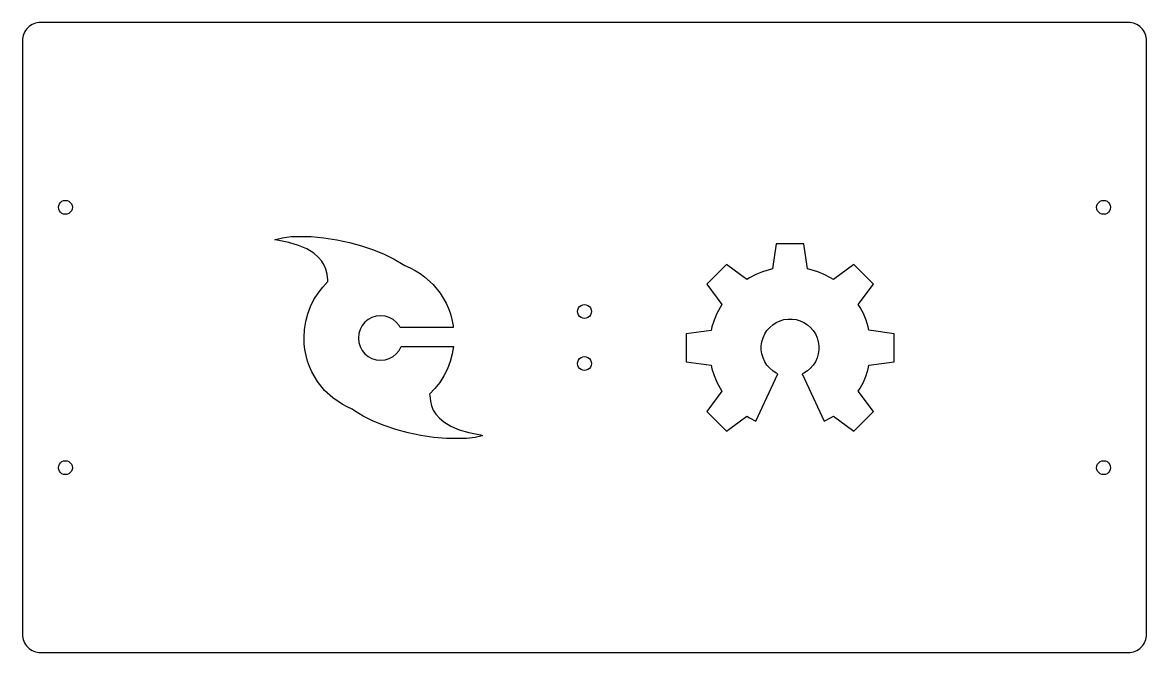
# Model space of a CAD drawing. Extents: x -3 to 213, y 88 to 209.
import ezdxf

# ---------------------------------------------------------------- set-up
doc = ezdxf.new("R2010")
doc.units = 0
doc.layers.get('0').update_dxf_attribs({"linetype": 'CONTINUOUS'})

msp = doc.modelspace()

# ---------------------------------------------------------------- linework, layer by layer
at = {"color": 7}
for points in [[(209.842997, 88.016335), (210.182999, 88.06674), (210.515999, 88.150137), (210.839998, 88.265933), (211.15, 88.412829), (211.444998, 88.589416), (211.721, 88.794027), (211.975, 89.024715), (212.205999, 89.279336), (212.411, 89.555237), (212.586999, 89.84982), (212.734, 90.160434), (212.849999, 90.483832), (212.932998, 90.817137), (212.983998, 91.156932), (213, 91.487725), (212.999997, 205.512327), (212.983995, 205.843128), (212.932998, 206.182927), (212.849999, 206.516228), (212.734, 206.839627), (212.586999, 207.150229), (212.411, 207.444827), (212.205999, 207.720727), (211.975, 207.975328), (211.721, 208.206028), (211.444998, 208.410628), (211.15, 208.587228), (210.839998, 208.734128), (210.515999, 208.849927), (210.182999, 208.933326), (209.842997, 208.983728), (209.511999, 209.000041), (0.487999, 209.000026), (0.157, 208.983714), (-0.183001, 208.933326), (-0.516001, 208.849927), (-0.840001, 208.734128), (-1.150002, 208.587228), (-1.445, 208.410628), (-1.721002, 208.206028), (-1.975002, 207.975328), (-2.206001, 207.720727), (-2.411002, 207.444827), (-2.587001, 207.150229), (-2.734002, 206.839627), (-2.850001, 206.516228), (-2.933, 206.182927), (-2.984, 205.843128), (-3.000002, 205.512327), (-3, 91.487725), (-2.983998, 91.156932), (-2.933, 90.817137), (-2.850001, 90.483832), (-2.734002, 90.160434), (-2.587001, 89.84982), (-2.411002, 89.555237), (-2.206001, 89.279336), (-1.975002, 89.024715), (-1.721002, 88.794027), (-1.445, 88.589416), (-1.150002, 88.412829), (-0.840001, 88.265933), (-0.516001, 88.150137), (-0.183001, 88.06674), (0.157, 88.016335), (0.487999, 87.999966), (209.511999, 88.000023), (209.842997, 88.016392)], [(4.903998, 172.209797), (4.581999, 172.343297), (4.306, 172.555497), (4.092998, 172.832196), (3.959998, 173.154296), (3.913999, 173.499996), (3.959998, 173.845695), (4.092998, 174.167796), (4.306, 174.444498), (4.581999, 174.656698), (4.903998, 174.790197), (5.249999, 174.835697), (5.595699, 174.790197), (5.917898, 174.656698), (6.194498, 174.444498), (6.406698, 174.167796), (6.540198, 173.845695), (6.585698, 173.499996), (6.540198, 173.154296), (6.406698, 172.832196), (6.194498, 172.555497), (5.917898, 172.343297), (5.595699, 172.209797), (5.249999, 172.164297), (4.903998, 172.209797)], [(204.404299, 172.209797), (204.0821, 172.343297), (203.805499, 172.555497), (203.593299, 172.832196), (203.4598, 173.154296), (203.4143, 173.499996), (203.4598, 173.845695), (203.593299, 174.167796), (203.805499, 174.444498), (204.0821, 174.656698), (204.404299, 174.790197), (204.749998, 174.835697), (205.096, 174.790197), (205.417999, 174.656698), (205.693998, 174.444498), (205.906999, 174.167796), (206.039999, 173.845695), (206.085999, 173.499996), (206.039999, 173.154296), (205.906999, 172.832196), (205.693998, 172.555497), (205.417999, 172.343297), (205.096, 172.209797), (204.749998, 172.164297), (204.404299, 172.209797)], [(50.521901, 167.919297), (52.456961, 167.884948), (54.918723, 167.650218), (57.386209, 167.272367), (59.819348, 166.757114), (62.178057, 166.115911), (64.427992, 165.36021), (66.52908, 164.507179), (68.446963, 163.562551), (70.141572, 162.537771), (70.485073, 162.29732), (71.498404, 161.873668), (72.471661, 161.369865), (73.399114, 160.79736), (74.280768, 160.156148), (75.889502, 158.690548), (77.269233, 156.990213), (77.858911, 156.068487), (78.385611, 155.09524), (78.837889, 154.081896), (79.221465, 153.022778), (79.519168, 151.935026), (79.742445, 150.812919), (79.788244, 150.412161), (69.557621, 150.412161), (69.357243, 150.790011), (68.830543, 151.419759), (68.200786, 151.94647), (67.473709, 152.335762), (66.672203, 152.587662), (65.813452, 152.673537), (64.954695, 152.587662), (64.153195, 152.335762), (63.426114, 151.94647), (62.796361, 151.419759), (62.269658, 150.790011), (61.880358, 150.062942), (61.628455, 149.261422), (61.54258, 148.402682), (61.628455, 147.543922), (61.880358, 146.742422), (62.269658, 146.015333), (62.796361, 145.385585), (63.426114, 144.864597), (64.153195, 144.469579), (64.954695, 144.223403), (65.813452, 144.137528), (66.672203, 144.223403), (67.473709, 144.469579), (68.200786, 144.864597), (68.830543, 145.385585), (69.357243, 146.015333), (69.746546, 146.742422), (69.763705, 146.793942), (79.816853, 146.793942), (79.593575, 145.356951), (79.198552, 143.874184), (78.660399, 142.460104), (77.984844, 141.114708), (77.183338, 139.86093), (76.267335, 138.698747), (75.242555, 137.633906), (75.265444, 137.359095), (75.391394, 136.271346), (75.608945, 135.366784), (75.946722, 134.565287), (76.427624, 133.786678), (77.126078, 133.002346), (77.944757, 132.292444), (79.313038, 131.468036), (80.910323, 130.786766), (82.788131, 130.231423), (84.997993, 129.784888), (85.427368, 129.699014), (85.341494, 129.624586), (83.990389, 129.298255), (82.29578, 129.08071), (78.48291, 129.08071), (76.015421, 129.31542), (73.547935, 129.693293), (71.114799, 130.208535), (68.756087, 130.84973), (66.506152, 131.605453), (64.405064, 132.45847), (62.487181, 133.403107), (60.792574, 134.42787), (60.380372, 134.725592), (59.384215, 135.160683), (58.42241, 135.664483), (56.641927, 136.883929), (55.061818, 138.349531), (53.704987, 140.0384), (52.605782, 141.927672), (52.15923, 142.93527), (51.787103, 143.982947), (51.489401, 145.059255), (51.277574, 146.175638), (51.1459, 147.31491), (51.100101, 148.482836), (51.180249, 150.057198), (51.4207, 151.585787), (51.810003, 153.051387), (52.342429, 154.454026), (53.006535, 155.787955), (53.790864, 157.036009), (54.695417, 158.192471), (55.703021, 159.251612), (55.674398, 159.600828), (55.548448, 160.688583), (55.325171, 161.593142), (54.987396, 162.394645), (54.506492, 163.173245), (53.80804, 163.957577), (52.995085, 164.673205), (51.626804, 165.49761), (50.029519, 166.17316), (48.151711, 166.728491), (45.941849, 167.17504), (45.512471, 167.26092), (45.598348, 167.335342), (46.949453, 167.66167), (48.644062, 167.879224), (50.521873, 167.919297), (50.521873, 167.919297)], [(131.414341, 154.857102), (131.05033, 154.285702), (130.424348, 153.083224), (129.905568, 151.830764), (129.497922, 150.537842), (129.351289, 149.876404), (124.528507, 149.179827), (124.528507, 143.851968), (129.351305, 143.155345), (129.497922, 142.493953), (129.905568, 141.20103), (130.424348, 139.94857), (131.05033, 138.746092), (131.414309, 138.174738), (128.496757, 134.271927), (132.26403, 130.504624), (136.166827, 133.422203), (136.738193, 133.058216), (137.940704, 132.432234), (142.168448, 141.498706), (141.848248, 141.644905), (141.1821, 142.072993), (140.583673, 142.591569), (140.065133, 143.189989), (139.637044, 143.856118), (139.308102, 144.576423), (139.085019, 145.336199), (138.972302, 146.119973), (138.972302, 146.911821), (139.085019, 147.695595), (139.308102, 148.455371), (139.637044, 149.175676), (140.065133, 149.841805), (140.583673, 150.440225), (141.1821, 150.958757), (141.848248, 151.386889), (142.568534, 151.715826), (143.32831, 151.938891), (144.112092, 152.051619), (144.903942, 152.051619), (145.687724, 151.938891), (146.4475, 151.715826), (147.167785, 151.386889), (147.833934, 150.958757), (148.43236, 150.440225), (148.950901, 149.841805), (149.378989, 149.175676), (149.707932, 148.455371), (149.931015, 147.695595), (150.043731, 146.911821), (150.043731, 146.119973), (149.931015, 145.336199), (149.707932, 144.576423), (149.378989, 143.856118), (148.950901, 143.189989), (148.43236, 142.591569), (147.833934, 142.072993), (147.167785, 141.644905), (146.847586, 141.498706), (151.07533, 132.432234), (152.27784, 133.058216), (152.84919, 133.422203), (156.751988, 130.504624), (160.519276, 134.271927), (157.601693, 138.174693), (157.965703, 138.746092), (158.591685, 139.94857), (159.110465, 141.20103), (159.518111, 142.493953), (159.664745, 143.15539), (164.487527, 143.851968), (164.487527, 149.179827), (159.664729, 149.876449), (159.518111, 150.537842), (159.110465, 151.830764), (158.591685, 153.083224), (157.965703, 154.285702), (157.601725, 154.857057), (160.519276, 158.759868), (156.752004, 162.52717), (152.849207, 159.609591), (152.27784, 159.973578), (151.07533, 160.59956), (149.822886, 161.118362), (148.529956, 161.52597), (147.868538, 161.67262), (147.171941, 166.49539), (141.844093, 166.49539), (141.147479, 161.67262), (140.486078, 161.52597), (139.193147, 161.118362), (137.940704, 160.59956), (136.738193, 159.973578), (136.166843, 159.609591), (132.264045, 162.52717), (128.496757, 158.759868), (131.414341, 154.857102)], [(104.65431, 152.209809), (104.332168, 152.343244), (104.055539, 152.555531), (103.84328, 152.832137), (103.70984, 153.154294), (103.66432, 153.499988), (103.70984, 153.845654), (103.84328, 154.167839), (104.055539, 154.444445), (104.332168, 154.656704), (104.65431, 154.790167), (104.999999, 154.835689), (105.345687, 154.790167), (105.66783, 154.656704), (105.944456, 154.444445), (106.156718, 154.167839), (106.290158, 153.845654), (106.335678, 153.499988), (106.290158, 153.154294), (106.156718, 152.832137), (105.944456, 152.555531), (105.66783, 152.343244), (105.345687, 152.209809), (104.999999, 152.164315), (104.65431, 152.209809)], [(104.65431, 142.209829), (104.332168, 142.343264), (104.055539, 142.555523), (103.84328, 142.832157), (103.70984, 143.154314), (103.66432, 143.500008), (103.70984, 143.845674), (103.84328, 144.167859), (104.055539, 144.444465), (104.332168, 144.656724), (104.65431, 144.790187), (104.999999, 144.835681), (105.345687, 144.790187), (105.66783, 144.656724), (105.944456, 144.444465), (106.156718, 144.167859), (106.290158, 143.845674), (106.335678, 143.500008), (106.290158, 143.154314), (106.156718, 142.832157), (105.944456, 142.555523), (105.66783, 142.343264), (105.345687, 142.209829), (104.999999, 142.164307), (104.65431, 142.209829)], [(4.903998, 122.209784), (4.581999, 122.343304), (4.306, 122.555507), (4.092998, 122.832197), (3.959998, 123.154297), (3.913999, 123.499991), (3.959998, 123.845685), (4.092998, 124.167899), (4.306, 124.444505), (4.581999, 124.656707), (4.903998, 124.790199), (5.249999, 124.835693), (5.595699, 124.790199), (5.917898, 124.656707), (6.194498, 124.444505), (6.406698, 124.167899), (6.540198, 123.845685), (6.585698, 123.499991), (6.540198, 123.154297), (6.406698, 122.832197), (6.194498, 122.555507), (5.917898, 122.343304), (5.595699, 122.209784), (5.249999, 122.16429), (4.903998, 122.209784)], [(204.404299, 122.209784), (204.0821, 122.343304), (203.805499, 122.555507), (203.593299, 122.832197), (203.4598, 123.154297), (203.4143, 123.499991), (203.4598, 123.845685), (203.593299, 124.167899), (203.805499, 124.444505), (204.0821, 124.656707), (204.404299, 124.790199), (204.749998, 124.835693), (205.096, 124.790199), (205.417999, 124.656707), (205.693998, 124.444505), (205.906999, 124.167899), (206.039999, 123.845685), (206.085999, 123.499991), (206.039999, 123.154297), (205.906999, 122.832197), (205.693998, 122.555507), (205.417999, 122.343304), (205.096, 122.209784), (204.749998, 122.16429), (204.404299, 122.209784)]]:
    msp.add_lwpolyline(points, dxfattribs=at)

doc.saveas('drawing.dxf')
